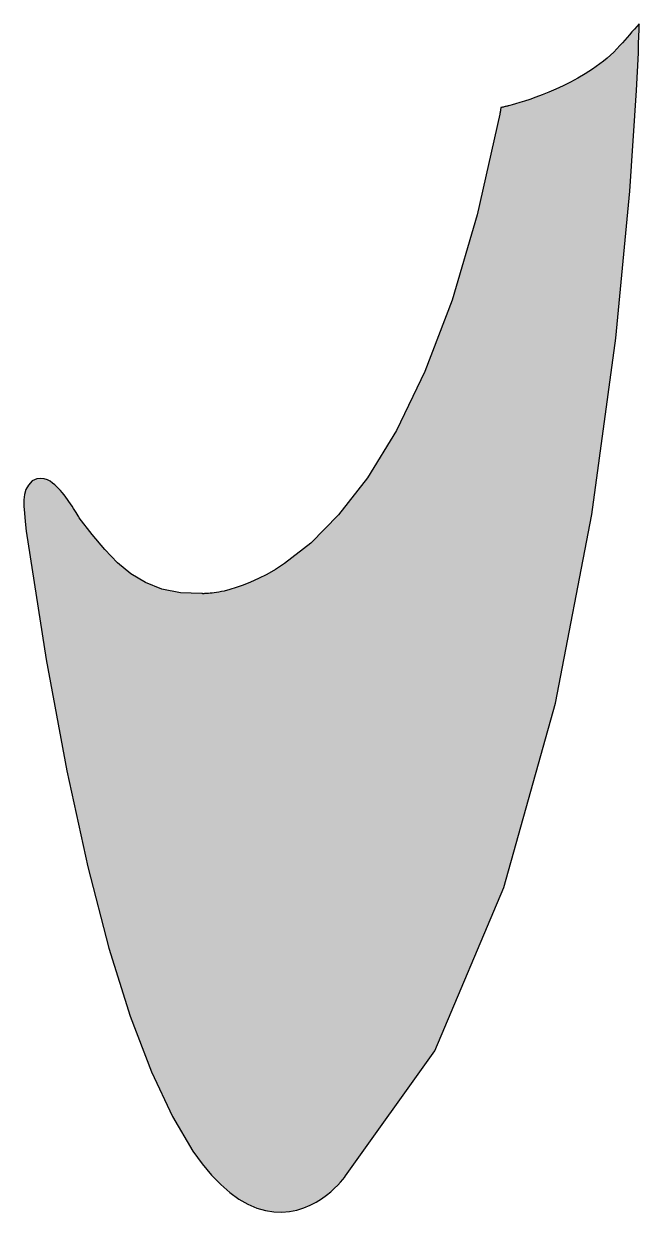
# Model space of a CAD drawing. Extents: x 11.3 to 21.7, y 15.1 to 35.1.
import ezdxf

# ---------------------------------------------------------------- set-up
doc = ezdxf.new("R2010")
doc.units = 0
doc.header["$MEASUREMENT"] = 0
doc.layers.add('HANE', color=7, linetype='CONTINUOUS')

msp = doc.modelspace()

# ---------------------------------------------------------------- hatches: boundary and pattern name
at = {"layer": 'HANE'}
h = msp.add_hatch(color=152, dxfattribs=at)
h.dxf.hatch_style = 2
h.paths.add_polyline_path([(15.395, 15.166), (15.537, 15.143), (15.673, 15.138), (15.803, 15.149), (15.926, 15.174), (16.042, 15.21), (16.149, 15.255), (16.248, 15.307), (16.337, 15.363), (16.337, 15.363), (16.338, 15.363), (16.338, 15.364), (16.339, 15.364), (16.339, 15.364), (16.34, 15.365), (16.34, 15.365), (16.34, 15.365), (16.421, 15.423), (16.493, 15.482), (16.557, 15.54), (16.612, 15.594), (16.658, 15.644), (16.695, 15.688), (16.723, 15.722), (16.742, 15.747), (18.243, 17.85), (19.405, 20.593), (20.271, 23.692), (20.883, 26.864), (21.286, 29.827), (21.521, 32.295), (21.633, 33.987), (21.665, 34.618), (21.666, 34.679), (21.668, 34.741), (21.67, 34.802), (21.672, 34.863), (21.674, 34.924), (21.676, 34.985), (21.678, 35.046), (21.68, 35.108), (21.639, 35.062), (21.599, 35.016), (21.558, 34.97), (21.518, 34.924), (21.477, 34.878), (21.437, 34.833), (21.396, 34.787), (21.356, 34.741), (21.305, 34.686), (21.252, 34.632), (21.196, 34.58), (21.139, 34.53), (21.08, 34.481), (21.02, 34.434), (20.957, 34.388), (20.894, 34.344), (20.772, 34.265), (20.649, 34.192), (20.525, 34.125), (20.401, 34.064), (20.28, 34.008), (20.162, 33.957), (20.05, 33.912), (19.943, 33.872), (19.843, 33.837), (19.751, 33.807), (19.671, 33.782), (19.602, 33.762), (19.545, 33.746), (19.504, 33.735), (19.478, 33.728), (19.469, 33.725), (19.455, 33.721), (19.44, 33.718), (19.426, 33.715), (19.412, 33.712), (19.398, 33.709), (19.384, 33.706), (19.37, 33.702), (19.356, 33.699), (19.353, 33.685), (19.35, 33.671), (19.348, 33.657), (19.345, 33.643), (19.342, 33.629), (19.34, 33.614), (19.337, 33.6), (19.334, 33.586), (18.958, 31.897), (18.535, 30.463), (18.078, 29.262), (17.598, 28.274), (17.11, 27.479), (16.625, 26.855), (16.157, 26.381), (15.718, 26.038), (15.566, 25.94), (15.42, 25.855), (15.28, 25.784), (15.148, 25.723), (15.024, 25.673), (14.907, 25.633), (14.8, 25.601), (14.702, 25.576), (14.657, 25.567), (14.614, 25.558), (14.574, 25.551), (14.536, 25.546), (14.502, 25.541), (14.47, 25.538), (14.441, 25.535), (14.415, 25.534), (14.393, 25.532), (14.374, 25.532), (14.359, 25.531), (14.346, 25.531), (14.337, 25.532), (14.331, 25.532), (14.327, 25.532), (14.326, 25.532), (13.966, 25.546), (13.654, 25.609), (13.379, 25.717), (13.134, 25.866), (12.909, 26.052), (12.695, 26.274), (12.485, 26.525), (12.268, 26.804), (12.259, 26.82), (12.247, 26.841), (12.232, 26.866), (12.214, 26.895), (12.194, 26.928), (12.171, 26.963), (12.147, 27.001), (12.12, 27.04), (12.094, 27.078), (12.067, 27.116), (12.04, 27.154), (12.011, 27.192), (11.981, 27.229), (11.95, 27.265), (11.919, 27.3), (11.886, 27.333), (11.855, 27.361), (11.819, 27.391), (11.778, 27.421), (11.732, 27.447), (11.679, 27.464), (11.62, 27.469), (11.553, 27.459), (11.478, 27.43), (11.414, 27.357), (11.371, 27.28), (11.345, 27.198), (11.334, 27.106), (11.335, 27.002), (11.344, 26.882), (11.358, 26.744), (11.375, 26.584), (11.712, 24.427), (12.058, 22.553), (12.411, 20.943), (12.766, 19.577), (13.123, 18.435), (13.479, 17.499), (13.832, 16.749), (14.178, 16.166), (14.334, 15.95), (14.49, 15.762), (14.644, 15.602), (14.798, 15.468), (14.95, 15.359), (15.1, 15.273), (15.249, 15.209)])

# ---------------------------------------------------------------- linework, layer by layer
msp.add_lwpolyline([(15.395, 15.166), (15.537, 15.143), (15.673, 15.138), (15.803, 15.149), (15.926, 15.174), (16.042, 15.21), (16.149, 15.255), (16.248, 15.307), (16.337, 15.363), (16.337, 15.363), (16.338, 15.363), (16.338, 15.364), (16.339, 15.364), (16.339, 15.364), (16.34, 15.365), (16.34, 15.365), (16.34, 15.365), (16.421, 15.423), (16.493, 15.482), (16.557, 15.54), (16.612, 15.594), (16.658, 15.644), (16.695, 15.688), (16.723, 15.722), (16.742, 15.747), (18.243, 17.85), (19.405, 20.593), (20.271, 23.692), (20.883, 26.864), (21.286, 29.827), (21.521, 32.295), (21.633, 33.987), (21.665, 34.618), (21.666, 34.679), (21.668, 34.741), (21.67, 34.802), (21.672, 34.863), (21.674, 34.924), (21.676, 34.985), (21.678, 35.046), (21.68, 35.108), (21.639, 35.062), (21.599, 35.016), (21.558, 34.97), (21.518, 34.924), (21.477, 34.878), (21.437, 34.833), (21.396, 34.787), (21.356, 34.741), (21.305, 34.686), (21.252, 34.632), (21.196, 34.58), (21.139, 34.53), (21.08, 34.481), (21.02, 34.434), (20.957, 34.388), (20.894, 34.344), (20.772, 34.265), (20.649, 34.192), (20.525, 34.125), (20.401, 34.064), (20.28, 34.008), (20.162, 33.957), (20.05, 33.912), (19.943, 33.872), (19.843, 33.837), (19.751, 33.807), (19.671, 33.782), (19.602, 33.762), (19.545, 33.746), (19.504, 33.735), (19.478, 33.728), (19.469, 33.725), (19.455, 33.721), (19.44, 33.718), (19.426, 33.715), (19.412, 33.712), (19.398, 33.709), (19.384, 33.706), (19.37, 33.702), (19.356, 33.699), (19.353, 33.685), (19.35, 33.671), (19.348, 33.657), (19.345, 33.643), (19.342, 33.629), (19.34, 33.614), (19.337, 33.6), (19.334, 33.586), (18.958, 31.897), (18.535, 30.463), (18.078, 29.262), (17.598, 28.274), (17.11, 27.479), (16.625, 26.855), (16.157, 26.381), (15.718, 26.038), (15.566, 25.94), (15.42, 25.855), (15.28, 25.784), (15.148, 25.723), (15.024, 25.673), (14.907, 25.633), (14.8, 25.601), (14.702, 25.576), (14.657, 25.567), (14.614, 25.558), (14.574, 25.551), (14.536, 25.546), (14.502, 25.541), (14.47, 25.538), (14.441, 25.535), (14.415, 25.534), (14.393, 25.532), (14.374, 25.532), (14.359, 25.531), (14.346, 25.531), (14.337, 25.532), (14.331, 25.532), (14.327, 25.532), (14.326, 25.532), (13.966, 25.546), (13.654, 25.609), (13.379, 25.717), (13.134, 25.866), (12.909, 26.052), (12.695, 26.274), (12.485, 26.525), (12.268, 26.804), (12.259, 26.82), (12.247, 26.841), (12.232, 26.866), (12.214, 26.895), (12.194, 26.928), (12.171, 26.963), (12.147, 27.001), (12.12, 27.04), (12.094, 27.078), (12.067, 27.116), (12.04, 27.154), (12.011, 27.192), (11.981, 27.229), (11.95, 27.265), (11.919, 27.3), (11.886, 27.333), (11.855, 27.361), (11.819, 27.391), (11.778, 27.421), (11.732, 27.447), (11.679, 27.464), (11.62, 27.469), (11.553, 27.459), (11.478, 27.43), (11.414, 27.357), (11.371, 27.28), (11.345, 27.198), (11.334, 27.106), (11.335, 27.002), (11.344, 26.882), (11.358, 26.744), (11.375, 26.584), (11.712, 24.427), (12.058, 22.553), (12.411, 20.943), (12.766, 19.577), (13.123, 18.435), (13.479, 17.499), (13.832, 16.749), (14.178, 16.166), (14.334, 15.95), (14.49, 15.762), (14.644, 15.602), (14.798, 15.468), (14.95, 15.359), (15.1, 15.273), (15.249, 15.209), (15.395, 15.166), (15.395, 15.166)], dxfattribs=at)

doc.saveas('drawing.dxf')
